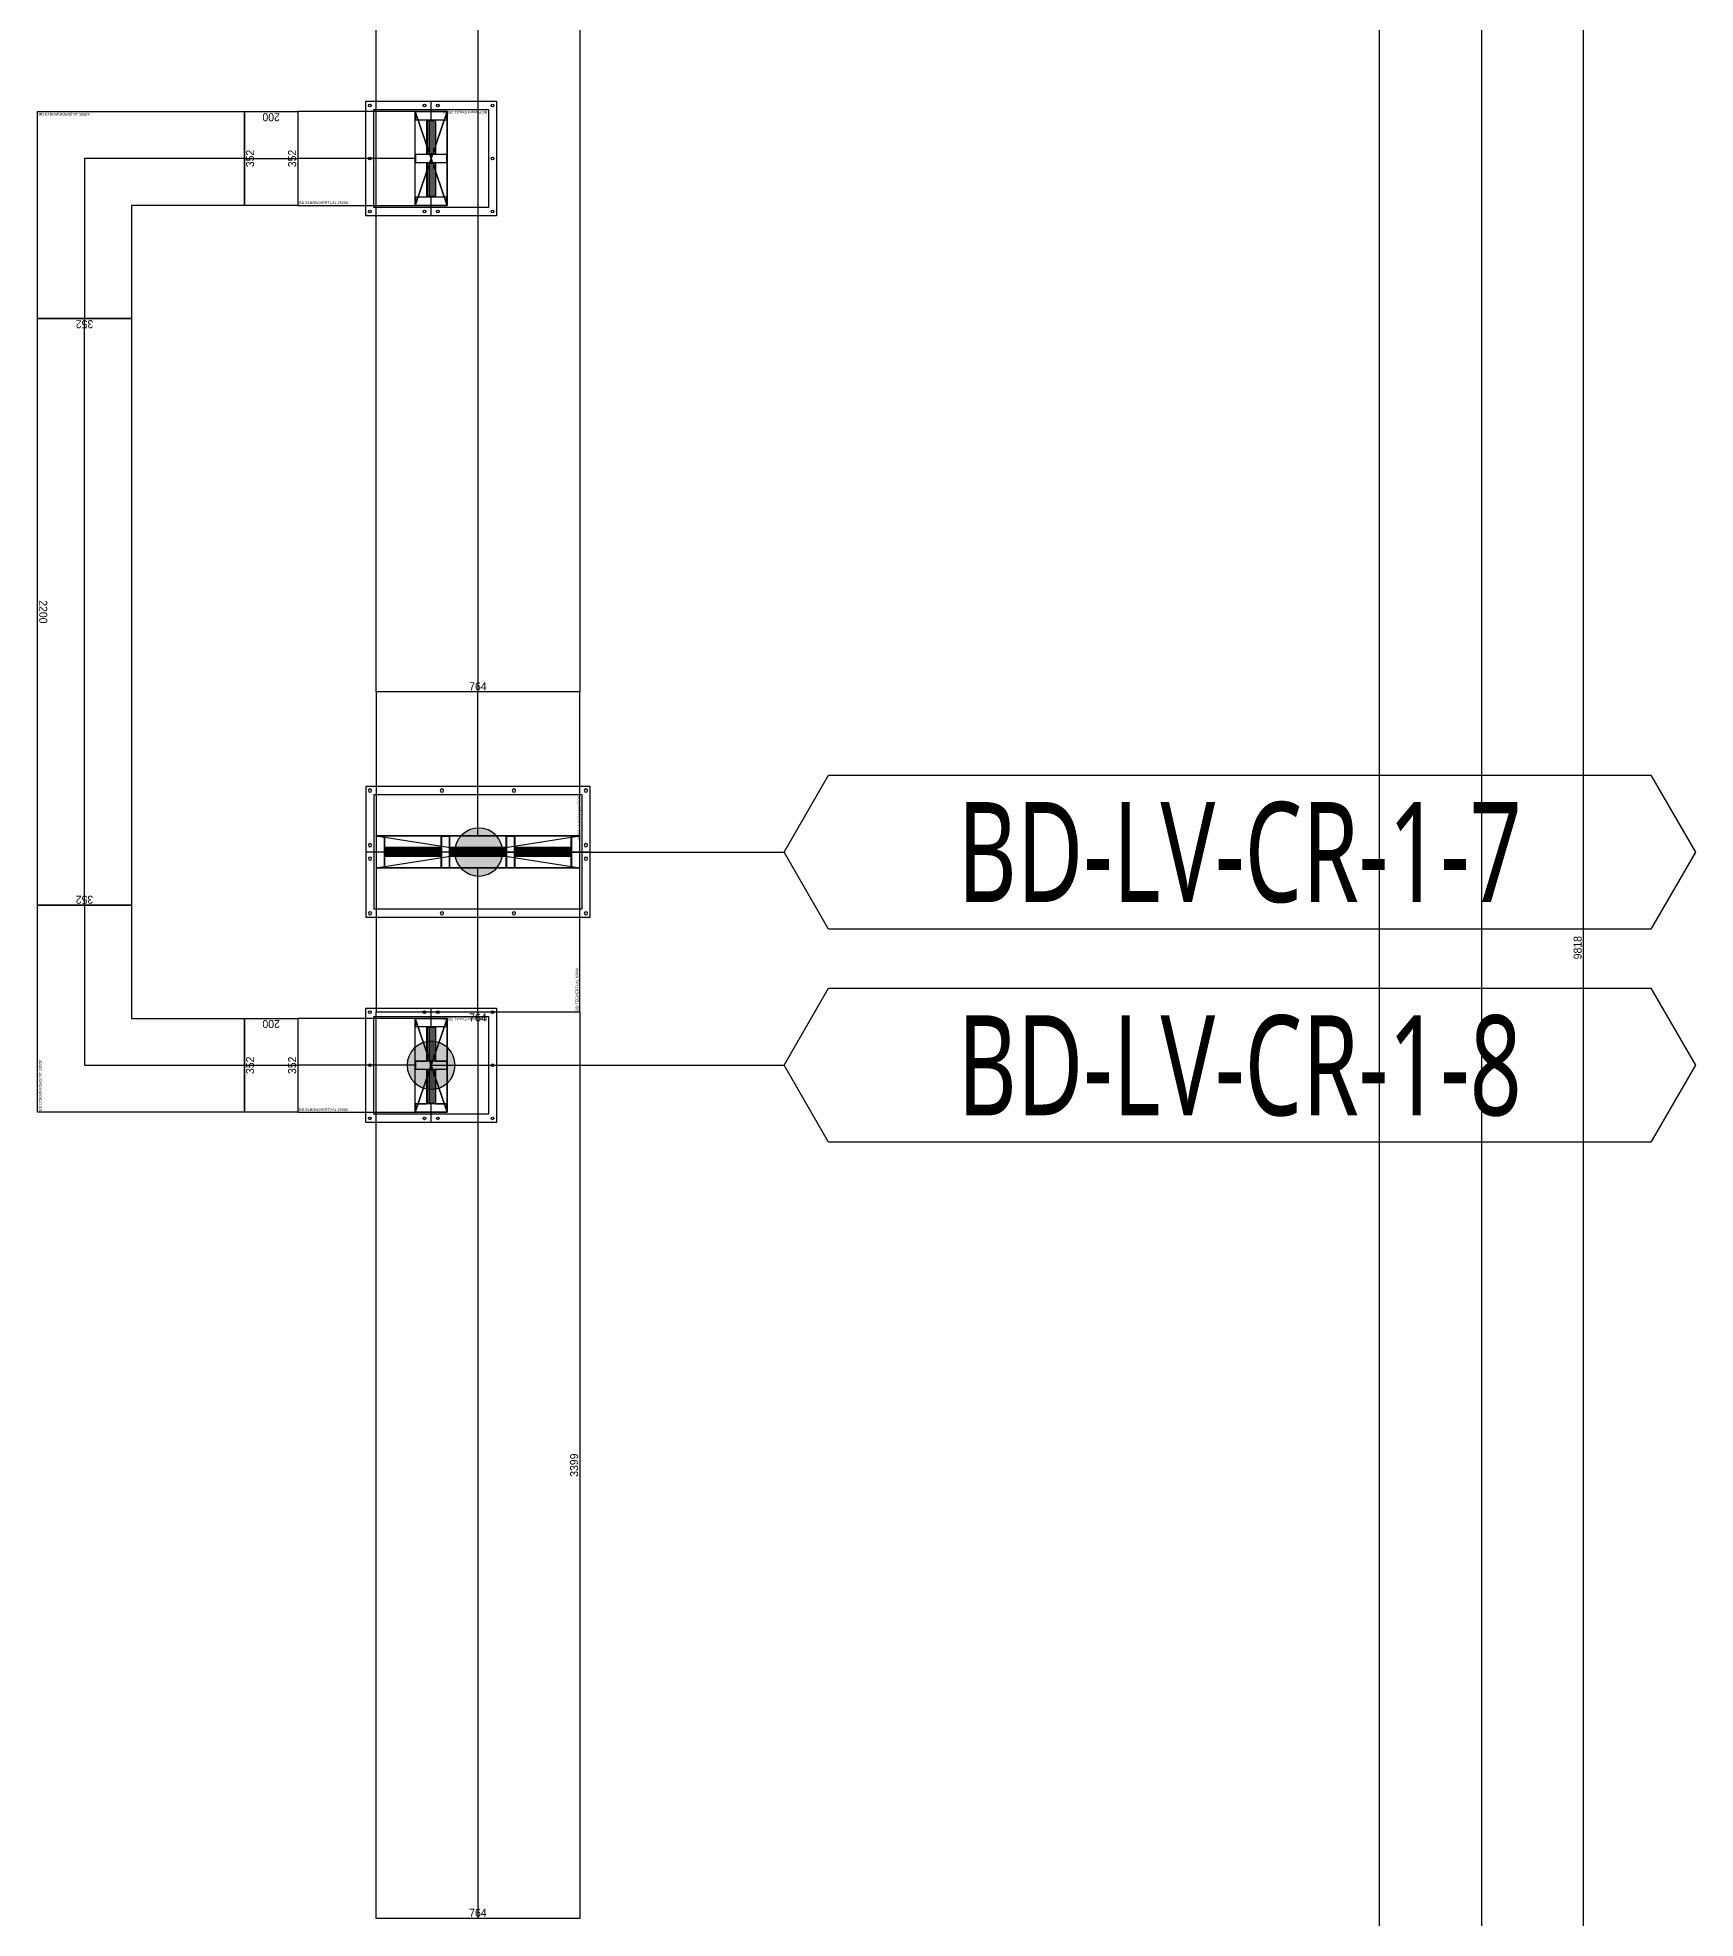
# Model space of a CAD drawing. Header units: millimetres. Extents: x 84228 to 374549, y -351975 to 847575.
# Drawn here: x 104623 to 110841, y -229444 to -222392 of the extents above; entities that cross this region are included whole.
import ezdxf
from ezdxf.enums import TextEntityAlignment as Align

# ---------------------------------------------------------------- set-up
doc = ezdxf.new("R2010")
doc.units = ezdxf.units.MM
doc.header["$LTSCALE"] = 150
doc.layers.get('Defpoints').update_dxf_attribs({"color": 150})
for name, color, linetype in [('-----27 Bus Duct_LV_380-220V', 200, 'Continuous'), ('-----27 Bus Duct_LV_380-220V_LOAD BANK', 7, 'Continuous'), ('-----27 Bus Duct_LV_380-220V_UT', 41, 'Continuous'), ('-----99 Cable Schedule', 2, 'Continuous')]:
    doc.layers.add(name, color=color, linetype=linetype)
doc.styles.add('DH', font='malgun.ttf')
doc.styles.add('ELEC', font='Dotum.ttf')
doc.styles.get("Standard").update_dxf_attribs({"font": 'Dotum.ttf'})
doc.dimstyles.new('전기통신참고용-치수', dxfattribs={"dimscale": 15, "dimtxt": 2, "dimasz": 0, "dimexe": 0, "dimexo": 0, "dimgap": 0.4, "dimtad": 4, "dimdec": 0, "dimzin": 0, "dimdsep": 46, "dimtxsty": 'Standard', "dimblk": 'NONE', "dimcen": 0, "dimse1": 1, "dimse2": 1, "dimsd1": 1, "dimsd2": 1, "dimclrd": 8, "dimclre": 8, "dimclrt": 8, "dimadec": 0, "dimazin": 0, "dimtfac": 1, "dimtdec": 0, "dimtix": 1, "dimtmove": 2, "dimatfit": 0, "dimldrblk": 'NONE', "dimfxl": 2, "dimtolj": 1, "dimtzin": 0, "dimarcsym": 0})

# ---------------------------------------------------------------- blocks, each defined once
blk = doc.blocks.new('*U114')
at = {"color": 1}
for p, q in [((390, 382), (270, -382)), ((270, 382), (390, -382)), ((-270, 0), (270, 0)), ((390, 0), (930, 0))]:
    blk.add_line(p, q, dxfattribs=at)
at = {"color": 0}
for points in [[(-270, -382), (270, -382), (270, 382), (-270, 382)], [(390, -382), (930, -382), (930, 382), (390, 382)]]:
    blk.add_lwpolyline(points, close=True, dxfattribs=at)
for points in [[(390, 382), (270, 382)], [(270, -382), (390, -382)]]:
    blk.add_lwpolyline(points, dxfattribs=at)
at = {"color": 1}
for points in [[(270, 136, -0.4142136), (272, 138), (312.8, 138, 0.4142136), (313.8, 139), (313.8, 349, 0.4142136), (312.8, 350), (272, 350, -0.4142136), (270, 352), (270, 382, -0.4142136), (271, 381), (271, 352, 0.4142136), (272, 351), (388, 351, 0.4142136), (389, 352), (389, 381, -0.4142136), (390, 382), (390, 352, -0.4142136), (388, 350), (347.2, 350, 0.4142136), (346.2, 349), (346.2, 139, 0.4142136), (347.2, 138), (388, 138, -0.4142136), (390, 136), (390, 124, -0.4142136), (389, 125), (389, 136, 0.4142136), (388, 137), (272, 137, 0.4142136), (271, 136), (271, 125, -0.4142136), (270, 124), (270, 124), (270, 124), (270, 124)], [(314.8, 139), (314.8, 349, -0.4142136), (315.8, 350), (344.2, 350, -0.4142136), (345.2, 349), (345.2, 139, -0.4142136), (344.2, 138), (315.8, 138, -0.4142136)], [(315.8, 140), (315.8, 348, -0.4142136), (316.8, 349), (321.15, 349, -0.4142136), (322.15, 348), (322.15, 140, -0.4142136), (321.15, 139), (316.8, 139, -0.4142136)], [(323.15, 140), (323.15, 348, -0.4142136), (324.15, 349), (328.5, 349, -0.4142136), (329.5, 348), (329.5, 140, -0.4142136), (328.5, 139), (324.15, 139, -0.4142136)], [(330.5, 140), (330.5, 348, -0.4142136), (331.5, 349), (335.85, 349, -0.4142136), (336.85, 348), (336.85, 140, -0.4142136), (335.85, 139), (331.5, 139, -0.4142136)], [(337.85, 140), (337.85, 348, -0.4142136), (338.85, 349), (343.2, 349, -0.4142136), (344.2, 348), (344.2, 140, -0.4142136), (343.2, 139), (338.85, 139, -0.4142136)], [(270, -108, -0.4142136), (272, -106), (312.8, -106, 0.4142136), (313.8, -105), (313.8, 105, 0.4142136), (312.8, 106), (272, 106, -0.4142136), (270, 108), (270, 122, -0.4142136), (271, 121), (271, 108, 0.4142136), (272, 107), (388, 107, 0.4142136), (389, 108), (389, 121, -0.4142136), (390, 122), (390, 108, -0.4142136), (388, 106), (347.2, 106, 0.4142136), (346.2, 105), (346.2, -105, 0.4142136), (347.2, -106), (388, -106, -0.4142136), (390, -108), (390, -121, -0.4142136), (389, -120), (389, -108, 0.4142136), (388, -107), (272, -107, 0.4142136), (271, -108), (271, -120, -0.4142136), (270, -121), (270, -121), (270, -121), (270, -121)], [(314.8, -105), (314.8, 105, -0.4142136), (315.8, 106), (344.2, 106, -0.4142136), (345.2, 105), (345.2, -105, -0.4142136), (344.2, -106), (315.8, -106, -0.4142136)], [(315.8, -104), (315.8, 104, -0.4142136), (316.8, 105), (321.15, 105, -0.4142136), (322.15, 104), (322.15, -104, -0.4142136), (321.15, -105), (316.8, -105, -0.4142136)], [(323.15, -104), (323.15, 104, -0.4142136), (324.15, 105), (328.5, 105, -0.4142136), (329.5, 104), (329.5, -104, -0.4142136), (328.5, -105), (324.15, -105, -0.4142136)], [(330.5, -104), (330.5, 104, -0.4142136), (331.5, 105), (335.85, 105, -0.4142136), (336.85, 104), (336.85, -104, -0.4142136), (335.85, -105), (331.5, -105, -0.4142136)], [(337.85, -104), (337.85, 104, -0.4142136), (338.85, 105), (343.2, 105, -0.4142136), (344.2, 104), (344.2, -104, -0.4142136), (343.2, -105), (338.85, -105, -0.4142136)], [(270, -352, -0.4142136), (272, -350), (312.8, -350, 0.4142136), (313.8, -349), (313.8, -139, 0.4142136), (312.8, -138), (272, -138, -0.4142136), (270, -136), (270, -123, -0.4142136), (271, -124), (271, -136, 0.4142136), (272, -137), (388, -137, 0.4142136), (389, -136), (389, -124, -0.4142136), (390, -123), (390, -136, -0.4142136), (388, -138), (347.2, -138, 0.4142136), (346.2, -139), (346.2, -349, 0.4142136), (347.2, -350), (388, -350, -0.4142136), (390, -352), (390, -382, -0.4142136), (389, -381), (389, -352, 0.4142136), (388, -351), (272, -351, 0.4142136), (271, -352), (271, -381, -0.4142136), (270, -382), (270, -382), (270, -382), (270, -382)], [(314.8, -349), (314.8, -139, -0.4142136), (315.8, -138), (344.2, -138, -0.4142136), (345.2, -139), (345.2, -349, -0.4142136), (344.2, -350), (315.8, -350, -0.4142136)], [(315.8, -348), (315.8, -140, -0.4142136), (316.8, -139), (321.15, -139, -0.4142136), (322.15, -140), (322.15, -348, -0.4142136), (321.15, -349), (316.8, -349, -0.4142136)], [(323.15, -348), (323.15, -140, -0.4142136), (324.15, -139), (328.5, -139, -0.4142136), (329.5, -140), (329.5, -348, -0.4142136), (328.5, -349), (324.15, -349, -0.4142136)], [(330.5, -348), (330.5, -140, -0.4142136), (331.5, -139), (335.85, -139, -0.4142136), (336.85, -140), (336.85, -348, -0.4142136), (335.85, -349), (331.5, -349, -0.4142136)], [(337.85, -348), (337.85, -140, -0.4142136), (338.85, -139), (343.2, -139, -0.4142136), (344.2, -140), (344.2, -348, -0.4142136), (343.2, -349), (338.85, -349, -0.4142136)]]:
    blk.add_lwpolyline(points, format="xyb", close=True, dxfattribs=at)
at = {"color": 0, "style": 'ELEC'}
blk.add_text('BD TEE(VERT)-AL 6300A', height=10, dxfattribs=at).set_placement((-265, -372), align=Align.MIDDLE_LEFT)
blk = doc.blocks.new('*D602')
at = {"layer": 'Defpoints', "color": 0, "transparency": 16777216}
for p in [(0, 3396), (764, 3396), (764, 3396)]:
    blk.add_point(p, dxfattribs=at)
at = {"color": 0, "transparency": 16777216, "insert": (382, 3375), "char_height": 30, "attachment_point": 5}
blk.add_mtext('\\A1;{\\C0;764}', dxfattribs=at)
blk = doc.blocks.new('_None')
blk = doc.blocks.new('*D603')
at = {"layer": 'Defpoints', "color": 0, "transparency": 16777216}
for p in [(764, 3396), (764, 3396), (764, -6422)]:
    blk.add_point(p, dxfattribs=at)
at = {"color": 0, "transparency": 16777216, "insert": (743, -1513), "char_height": 30, "attachment_point": 5, "rotation": 90}
blk.add_mtext('\\A1;{\\C0;9818}', dxfattribs=at)
blk = doc.blocks.new('*D604')
at = {"layer": 'Defpoints', "color": 0, "transparency": 16777216}
for p in [(0, -6422), (764, -6422), (764, -6422)]:
    blk.add_point(p, dxfattribs=at)
at = {"color": 0, "transparency": 16777216, "insert": (382, -6401), "char_height": 30, "attachment_point": 5}
blk.add_mtext('\\A1;{\\C0;764}', dxfattribs=at)
blk = doc.blocks.new('*U5')
at = {"color": 1}
for p, q in [((60, 382), (-60, -382)), ((-60, 382), (60, -382))]:
    blk.add_line(p, q, dxfattribs=at)
at = {"color": 0}
blk.add_line((0, 420.5), (0, -420.5), dxfattribs=at)
for points in [[(245, -420.5), (-245, -420.5), (-245, 420.5), (245, 420.5)], [(-215, -389.5), (215, -389.5), (215, 389.5), (-215, 389.5)]]:
    blk.add_lwpolyline(points, close=True, dxfattribs=at)
at = {"color": 1}
blk.add_lwpolyline([(60, -382), (-60, -382), (-60, 382), (60, 382)], close=True, dxfattribs=at)
for points in [[(-60, 136, -0.4142136), (-58, 138), (-17.2, 138, 0.4142136), (-16.2, 139), (-16.2, 349, 0.4142136), (-17.2, 350), (-58, 350, -0.4142136), (-60, 352), (-60, 382, -0.4142136), (-59, 381), (-59, 352, 0.4142136), (-58, 351), (58, 351, 0.4142136), (59, 352), (59, 381, -0.4142136), (60, 382), (60, 352, -0.4142136), (58, 350), (17.2, 350, 0.4142136), (16.2, 349), (16.2, 139, 0.4142136), (17.2, 138), (58, 138, -0.4142136), (60, 136), (60, 124, -0.4142136), (59, 125), (59, 136, 0.4142136), (58, 137), (-58, 137, 0.4142136), (-59, 136), (-59, 125, -0.4142136), (-60, 124), (-60, 124), (-60, 124), (-60, 124)], [(-15.2, 139), (-15.2, 349, -0.4142136), (-14.2, 350), (14.2, 350, -0.4142136), (15.2, 349), (15.2, 139, -0.4142136), (14.2, 138), (-14.2, 138, -0.4142136)], [(-14.2, 140), (-14.2, 348, -0.4142136), (-13.2, 349), (-8.85, 349, -0.4142136), (-7.85, 348), (-7.85, 140, -0.4142136), (-8.85, 139), (-13.2, 139, -0.4142136)], [(-6.85, 140), (-6.85, 348, -0.4142136), (-5.85, 349), (-1.5, 349, -0.4142136), (-0.5, 348), (-0.5, 140, -0.4142136), (-1.5, 139), (-5.85, 139, -0.4142136)], [(0.5, 140), (0.5, 348, -0.4142136), (1.5, 349), (5.85, 349, -0.4142136), (6.85, 348), (6.85, 140, -0.4142136), (5.85, 139), (1.5, 139, -0.4142136)], [(7.85, 140), (7.85, 348, -0.4142136), (8.85, 349), (13.2, 349, -0.4142136), (14.2, 348), (14.2, 140, -0.4142136), (13.2, 139), (8.85, 139, -0.4142136)], [(-60, -108, -0.4142136), (-58, -106), (-17.2, -106, 0.4142136), (-16.2, -105), (-16.2, 105, 0.4142136), (-17.2, 106), (-58, 106, -0.4142136), (-60, 108), (-60, 122, -0.4142136), (-59, 121), (-59, 108, 0.4142136), (-58, 107), (58, 107, 0.4142136), (59, 108), (59, 121, -0.4142136), (60, 122), (60, 108, -0.4142136), (58, 106), (17.2, 106, 0.4142136), (16.2, 105), (16.2, -105, 0.4142136), (17.2, -106), (58, -106, -0.4142136), (60, -108), (60, -121, -0.4142136), (59, -120), (59, -108, 0.4142136), (58, -107), (-58, -107, 0.4142136), (-59, -108), (-59, -120, -0.4142136), (-60, -121), (-60, -121), (-60, -121), (-60, -121)], [(-15.2, -105), (-15.2, 105, -0.4142136), (-14.2, 106), (14.2, 106, -0.4142136), (15.2, 105), (15.2, -105, -0.4142136), (14.2, -106), (-14.2, -106, -0.4142136)], [(-14.2, -104), (-14.2, 104, -0.4142136), (-13.2, 105), (-8.85, 105, -0.4142136), (-7.85, 104), (-7.85, -104, -0.4142136), (-8.85, -105), (-13.2, -105, -0.4142136)], [(-6.85, -104), (-6.85, 104, -0.4142136), (-5.85, 105), (-1.5, 105, -0.4142136), (-0.5, 104), (-0.5, -104, -0.4142136), (-1.5, -105), (-5.85, -105, -0.4142136)], [(0.5, -104), (0.5, 104, -0.4142136), (1.5, 105), (5.85, 105, -0.4142136), (6.85, 104), (6.85, -104, -0.4142136), (5.85, -105), (1.5, -105, -0.4142136)], [(7.85, -104), (7.85, 104, -0.4142136), (8.85, 105), (13.2, 105, -0.4142136), (14.2, 104), (14.2, -104, -0.4142136), (13.2, -105), (8.85, -105, -0.4142136)], [(-60, -352, -0.4142136), (-58, -350), (-17.2, -350, 0.4142136), (-16.2, -349), (-16.2, -139, 0.4142136), (-17.2, -138), (-58, -138, -0.4142136), (-60, -136), (-60, -123, -0.4142136), (-59, -124), (-59, -136, 0.4142136), (-58, -137), (58, -137, 0.4142136), (59, -136), (59, -124, -0.4142136), (60, -123), (60, -136, -0.4142136), (58, -138), (17.2, -138, 0.4142136), (16.2, -139), (16.2, -349, 0.4142136), (17.2, -350), (58, -350, -0.4142136), (60, -352), (60, -382, -0.4142136), (59, -381), (59, -352, 0.4142136), (58, -351), (-58, -351, 0.4142136), (-59, -352), (-59, -381, -0.4142136), (-60, -382), (-60, -382), (-60, -382), (-60, -382)], [(-15.2, -349), (-15.2, -139, -0.4142136), (-14.2, -138), (14.2, -138, -0.4142136), (15.2, -139), (15.2, -349, -0.4142136), (14.2, -350), (-14.2, -350, -0.4142136)], [(-14.2, -348), (-14.2, -140, -0.4142136), (-13.2, -139), (-8.85, -139, -0.4142136), (-7.85, -140), (-7.85, -348, -0.4142136), (-8.85, -349), (-13.2, -349, -0.4142136)], [(-6.85, -348), (-6.85, -140, -0.4142136), (-5.85, -139), (-1.5, -139, -0.4142136), (-0.5, -140), (-0.5, -348, -0.4142136), (-1.5, -349), (-5.85, -349, -0.4142136)], [(0.5, -348), (0.5, -140, -0.4142136), (1.5, -139), (5.85, -139, -0.4142136), (6.85, -140), (6.85, -348, -0.4142136), (5.85, -349), (1.5, -349, -0.4142136)], [(7.85, -348), (7.85, -140, -0.4142136), (8.85, -139), (13.2, -139, -0.4142136), (14.2, -140), (14.2, -348, -0.4142136), (13.2, -349), (8.85, -349, -0.4142136)]]:
    blk.add_lwpolyline(points, format="xyb", close=True, dxfattribs=at)
at = {"color": 0}
for centre in [(-230, 405), (-25, 405), (25, 405), (230, 405), (-230, 135), (230, 135), (-230, -135), (230, -135), (-230, -405), (-25, -405), (25, -405), (230, -405)]:
    blk.add_circle(centre, 6, dxfattribs=at)
at = {"color": 0, "style": 'ELEC'}
blk.add_text('BD Flanged End-AL 6300A', height=10, dxfattribs=at).set_placement((-210, -379.5), align=Align.MIDDLE_LEFT)
blk = doc.blocks.new('*D446')
at = {"layer": 'Defpoints', "color": 0, "transparency": 16777216}
for p in [(0, 12839.7), (764, 12839.7), (764, 12839.7)]:
    blk.add_point(p, dxfattribs=at)
at = {"color": 0, "transparency": 16777216, "insert": (382, 12818.7), "char_height": 30, "attachment_point": 5}
blk.add_mtext('\\A1;{\\C0;764}', dxfattribs=at)
blk = doc.blocks.new('*D447')
at = {"layer": 'Defpoints', "color": 0, "transparency": 16777216}
for p in [(764, 12839.7), (764, 12839.7), (764, 9441.1)]:
    blk.add_point(p, dxfattribs=at)
at = {"color": 0, "transparency": 16777216, "insert": (743, 11140.4), "char_height": 30, "attachment_point": 5, "rotation": 90}
blk.add_mtext('\\A1;{\\C0;3399}', dxfattribs=at)
blk = doc.blocks.new('*D448')
at = {"layer": 'Defpoints', "color": 0, "transparency": 16777216}
for p in [(0, 9441.1), (764, 9441.1), (764, 9441.1)]:
    blk.add_point(p, dxfattribs=at)
at = {"color": 0, "transparency": 16777216, "insert": (382, 9462.1), "char_height": 30, "attachment_point": 5}
blk.add_mtext('\\A1;{\\C0;764}', dxfattribs=at)
blk = doc.blocks.new('*D450')
at = {"layer": 'Defpoints', "color": 0, "transparency": 16777216}
for p in [(0, 17644.8), (764, 17644.8), (764, 17644.8)]:
    blk.add_point(p, dxfattribs=at)
at = {"color": 0, "transparency": 16777216, "insert": (382, 17623.8), "char_height": 30, "attachment_point": 5}
blk.add_mtext('\\A1;{\\C0;764}', dxfattribs=at)
blk = doc.blocks.new('*D451')
at = {"layer": 'Defpoints', "color": 0, "transparency": 16777216}
for p in [(764, 17644.8), (764, 17644.8), (764, 8939.3)]:
    blk.add_point(p, dxfattribs=at)
at = {"color": 0, "transparency": 16777216, "insert": (743, 13292.1), "char_height": 30, "attachment_point": 5, "rotation": 90}
blk.add_mtext('\\A1;{\\C0;8705}', dxfattribs=at)
blk = doc.blocks.new('*D452')
at = {"layer": 'Defpoints', "color": 0, "transparency": 16777216}
for p in [(0, 8939.3), (764, 8939.3), (764, 8939.3)]:
    blk.add_point(p, dxfattribs=at)
at = {"color": 0, "transparency": 16777216, "insert": (382, 8960.4), "char_height": 30, "attachment_point": 5}
blk.add_mtext('\\A1;{\\C0;764}', dxfattribs=at)
blk = doc.blocks.new('A$C9a0ab699')
h = blk.add_hatch(color=0)
edge = h.paths.add_edge_path()
edge.add_arc((0, 0), 64, 720, 1080, ccw=False)
at = {"color": 0}
blk.add_circle((0, 0), 64, dxfattribs=at)
blk = doc.blocks.new('*U63')
at = {"color": 0}
blk.add_line((0, 214.5), (0, -214.5), dxfattribs=at)
at = {"color": 1}
for p, q in [((60, 176), (-60, -176)), ((-60, 176), (60, -176))]:
    blk.add_line(p, q, dxfattribs=at)
at = {"color": 0}
for points in [[(245, -214.5), (-245, -214.5), (-245, 214.5), (245, 214.5)], [(215, -183.5), (-215, -183.5), (-215, 183.5), (215, 183.5)]]:
    blk.add_lwpolyline(points, close=True, dxfattribs=at)
at = {"color": 1}
blk.add_lwpolyline([(60, -176), (-60, -176), (-60, 176), (60, 176)], close=True, dxfattribs=at)
for points in [[(-60, 14, -0.4142136), (-58, 16), (-17.2, 16, 0.4142136), (-16.2, 17), (-16.2, 143, 0.4142136), (-17.2, 144), (-58, 144, -0.4142136), (-60, 146), (-60, 176, -0.4142136), (-59, 175), (-59, 146, 0.4142136), (-58, 145), (58, 145, 0.4142136), (59, 146), (59, 175, -0.4142136), (60, 176), (60, 146, -0.4142136), (58, 144), (17.2, 144, 0.4142136), (16.2, 143), (16.2, 17, 0.4142136), (17.2, 16), (58, 16, -0.4142136), (60, 14), (60, 2, -0.4142136), (59, 3), (59, 14, 0.4142136), (58, 15), (-58, 15, 0.4142136), (-59, 14), (-59, 3, -0.4142136), (-60, 2), (-60, 2), (-60, 2), (-60, 2)], [(-15.2, 17), (-15.2, 143, -0.4142136), (-14.2, 144), (14.2, 144, -0.4142136), (15.2, 143), (15.2, 17, -0.4142136), (14.2, 16), (-14.2, 16, -0.4142136)], [(-14.2, 18), (-14.2, 142, -0.4142136), (-13.2, 143), (-8.85, 143, -0.4142136), (-7.85, 142), (-7.85, 18, -0.4142136), (-8.85, 17), (-13.2, 17, -0.4142136)], [(-6.85, 18), (-6.85, 142, -0.4142136), (-5.85, 143), (-1.5, 143, -0.4142136), (-0.5, 142), (-0.5, 18, -0.4142136), (-1.5, 17), (-5.85, 17, -0.4142136)], [(0.5, 18), (0.5, 142, -0.4142136), (1.5, 143), (5.85, 143, -0.4142136), (6.85, 142), (6.85, 18, -0.4142136), (5.85, 17), (1.5, 17, -0.4142136)], [(7.85, 18), (7.85, 142, -0.4142136), (8.85, 143), (13.2, 143, -0.4142136), (14.2, 142), (14.2, 18, -0.4142136), (13.2, 17), (8.85, 17, -0.4142136)], [(-60, -146, -0.4142136), (-58, -144), (-17.2, -144, 0.4142136), (-16.2, -143), (-16.2, -17, 0.4142136), (-17.2, -16), (-58, -16, -0.4142136), (-60, -14), (-60, 0, -0.4142136), (-59, -1), (-59, -14, 0.4142136), (-58, -15), (58, -15, 0.4142136), (59, -14), (59, -1, -0.4142136), (60, 0), (60, -14, -0.4142136), (58, -16), (17.2, -16, 0.4142136), (16.2, -17), (16.2, -143, 0.4142136), (17.2, -144), (58, -144, -0.4142136), (60, -146), (60, -176, -0.4142136), (59, -175), (59, -146, 0.4142136), (58, -145), (-58, -145, 0.4142136), (-59, -146), (-59, -175, -0.4142136), (-60, -176), (-60, -176), (-60, -176), (-60, -176)], [(-15.2, -143), (-15.2, -17, -0.4142136), (-14.2, -16), (14.2, -16, -0.4142136), (15.2, -17), (15.2, -143, -0.4142136), (14.2, -144), (-14.2, -144, -0.4142136)], [(-14.2, -142), (-14.2, -18, -0.4142136), (-13.2, -17), (-8.85, -17, -0.4142136), (-7.85, -18), (-7.85, -142, -0.4142136), (-8.85, -143), (-13.2, -143, -0.4142136)], [(-6.85, -142), (-6.85, -18, -0.4142136), (-5.85, -17), (-1.5, -17, -0.4142136), (-0.5, -18), (-0.5, -142, -0.4142136), (-1.5, -143), (-5.85, -143, -0.4142136)], [(0.5, -142), (0.5, -18, -0.4142136), (1.5, -17), (5.85, -17, -0.4142136), (6.85, -18), (6.85, -142, -0.4142136), (5.85, -143), (1.5, -143, -0.4142136)], [(7.85, -142), (7.85, -18, -0.4142136), (8.85, -17), (13.2, -17, -0.4142136), (14.2, -18), (14.2, -142, -0.4142136), (13.2, -143), (8.85, -143, -0.4142136)]]:
    blk.add_lwpolyline(points, format="xyb", close=True, dxfattribs=at)
at = {"color": 0}
for centre in [(-230, 199), (-25, 199), (25, 199), (230, 199), (-230, 0), (230, 0), (-230, -199), (-25, -199), (25, -199), (230, -199)]:
    blk.add_circle(centre, 5, dxfattribs=at)
at = {"color": 0, "style": 'ELEC'}
blk.add_text('BD Flanged End-AL 2500A', height=10, dxfattribs=at).set_placement((-210, -173.5), align=Align.MIDDLE_LEFT)
blk = doc.blocks.new('*U64')
at = {"color": 1}
for p, q in [((340, 176), (220, -176)), ((220, 176), (340, -176))]:
    blk.add_line(p, q, dxfattribs=at)
at = {"color": 0}
blk.add_lwpolyline([(-220, -176), (220, -176), (220, 176), (-220, 176)], close=True, dxfattribs=at)
blk.add_lwpolyline([(220, -176), (340, -176), (340, 176), (220, 176)], dxfattribs=at)
at = {"color": 1}
for points in [[(220, 14, -0.4142136), (222, 16), (262.8, 16, 0.4142136), (263.8, 17), (263.8, 143, 0.4142136), (262.8, 144), (222, 144, -0.4142136), (220, 146), (220, 176, -0.4142136), (221, 175), (221, 146, 0.4142136), (222, 145), (338, 145, 0.4142136), (339, 146), (339, 175, -0.4142136), (340, 176), (340, 146, -0.4142136), (338, 144), (297.2, 144, 0.4142136), (296.2, 143), (296.2, 17, 0.4142136), (297.2, 16), (338, 16, -0.4142136), (340, 14), (340, 2, -0.4142136), (339, 3), (339, 14, 0.4142136), (338, 15), (222, 15, 0.4142136), (221, 14), (221, 3, -0.4142136), (220, 2), (220, 2), (220, 2), (220, 2)], [(264.8, 17), (264.8, 143, -0.4142136), (265.8, 144), (294.2, 144, -0.4142136), (295.2, 143), (295.2, 17, -0.4142136), (294.2, 16), (265.8, 16, -0.4142136)], [(265.8, 18), (265.8, 142, -0.4142136), (266.8, 143), (271.15, 143, -0.4142136), (272.15, 142), (272.15, 18, -0.4142136), (271.15, 17), (266.8, 17, -0.4142136)], [(273.15, 18), (273.15, 142, -0.4142136), (274.15, 143), (278.5, 143, -0.4142136), (279.5, 142), (279.5, 18, -0.4142136), (278.5, 17), (274.15, 17, -0.4142136)], [(280.5, 18), (280.5, 142, -0.4142136), (281.5, 143), (285.85, 143, -0.4142136), (286.85, 142), (286.85, 18, -0.4142136), (285.85, 17), (281.5, 17, -0.4142136)], [(287.85, 18), (287.85, 142, -0.4142136), (288.85, 143), (293.2, 143, -0.4142136), (294.2, 142), (294.2, 18, -0.4142136), (293.2, 17), (288.85, 17, -0.4142136)], [(220, -146, -0.4142136), (222, -144), (262.8, -144, 0.4142136), (263.8, -143), (263.8, -17, 0.4142136), (262.8, -16), (222, -16, -0.4142136), (220, -14), (220, 0, -0.4142136), (221, -1), (221, -14, 0.4142136), (222, -15), (338, -15, 0.4142136), (339, -14), (339, -1, -0.4142136), (340, 0), (340, -14, -0.4142136), (338, -16), (297.2, -16, 0.4142136), (296.2, -17), (296.2, -143, 0.4142136), (297.2, -144), (338, -144, -0.4142136), (340, -146), (340, -176, -0.4142136), (339, -175), (339, -146, 0.4142136), (338, -145), (222, -145, 0.4142136), (221, -146), (221, -175, -0.4142136), (220, -176), (220, -176), (220, -176), (220, -176)], [(264.8, -143), (264.8, -17, -0.4142136), (265.8, -16), (294.2, -16, -0.4142136), (295.2, -17), (295.2, -143, -0.4142136), (294.2, -144), (265.8, -144, -0.4142136)], [(265.8, -142), (265.8, -18, -0.4142136), (266.8, -17), (271.15, -17, -0.4142136), (272.15, -18), (272.15, -142, -0.4142136), (271.15, -143), (266.8, -143, -0.4142136)], [(273.15, -142), (273.15, -18, -0.4142136), (274.15, -17), (278.5, -17, -0.4142136), (279.5, -18), (279.5, -142, -0.4142136), (278.5, -143), (274.15, -143, -0.4142136)], [(280.5, -142), (280.5, -18, -0.4142136), (281.5, -17), (285.85, -17, -0.4142136), (286.85, -18), (286.85, -142, -0.4142136), (285.85, -143), (281.5, -143, -0.4142136)], [(287.85, -142), (287.85, -18, -0.4142136), (288.85, -17), (293.2, -17, -0.4142136), (294.2, -18), (294.2, -142, -0.4142136), (293.2, -143), (288.85, -143, -0.4142136)]]:
    blk.add_lwpolyline(points, format="xyb", close=True, dxfattribs=at)
blk.add_lwpolyline([(220, 0), (-220, 0)], dxfattribs=at)
at = {"color": 0, "style": 'ELEC'}
blk.add_text('BD ELBOW(VERT)-AL 2500A', height=10, dxfattribs=at).set_placement((-215, -166), align=Align.MIDDLE_LEFT)
blk = doc.blocks.new('*U65')
at = {"color": 0}
blk.add_lwpolyline([(-176, -176), (600, -176), (600, 176), (176, 176), (176, 600), (-176, 600)], close=True, dxfattribs=at)
at = {"color": 1}
blk.add_lwpolyline([(600, 0), (0, 0), (0, 600)], dxfattribs=at)
at = {"color": 0, "style": 'ELEC'}
blk.add_text('BD ELBOW(HORIZ)-AL 2500A', height=10, dxfattribs=at).set_placement((-171, -166), align=Align.MIDDLE_LEFT)
blk = doc.blocks.new('*D502')
at = {"layer": 'Defpoints', "color": 0, "transparency": 16777216}
for p in [(0, 12941.2), (352, 12941.2), (352, 12941.2)]:
    blk.add_point(p, dxfattribs=at)
at = {"color": 0, "transparency": 16777216, "insert": (176, 12920.2), "char_height": 30, "attachment_point": 5}
blk.add_mtext('\\A1;{\\C0;352}', dxfattribs=at)
blk = doc.blocks.new('*D503')
at = {"layer": 'Defpoints', "color": 0, "transparency": 16777216}
for p in [(352, 12941.2), (352, 12941.2), (352, 10741.2)]:
    blk.add_point(p, dxfattribs=at)
at = {"color": 0, "transparency": 16777216, "insert": (331, 11841.2), "char_height": 30, "attachment_point": 5, "rotation": 90}
blk.add_mtext('\\A1;{\\C0;2200}', dxfattribs=at)
blk = doc.blocks.new('*D504')
at = {"layer": 'Defpoints', "color": 0, "transparency": 16777216}
for p in [(0, 10741.2), (352, 10741.2), (352, 10741.2)]:
    blk.add_point(p, dxfattribs=at)
at = {"color": 0, "transparency": 16777216, "insert": (176, 10762.3), "char_height": 30, "attachment_point": 5}
blk.add_mtext('\\A1;{\\C0;352}', dxfattribs=at)
blk = doc.blocks.new('*D506')
at = {"layer": 'Defpoints', "color": 0, "transparency": 16777216}
for p in [(0, 12641.2), (352, 12641.2), (352, 12641.2)]:
    blk.add_point(p, dxfattribs=at)
at = {"color": 0, "transparency": 16777216, "insert": (176, 12620.2), "char_height": 30, "attachment_point": 5}
blk.add_mtext('\\A1;{\\C0;352}', dxfattribs=at)
blk = doc.blocks.new('*D507')
at = {"layer": 'Defpoints', "color": 0, "transparency": 16777216}
for p in [(352, 12641.2), (352, 12641.2), (352, 12441.2)]:
    blk.add_point(p, dxfattribs=at)
at = {"color": 0, "transparency": 16777216, "insert": (331, 12541.2), "char_height": 30, "attachment_point": 5, "rotation": 90}
blk.add_mtext('\\A1;{\\C0;200}', dxfattribs=at)
blk = doc.blocks.new('*D508')
at = {"layer": 'Defpoints', "color": 0, "transparency": 16777216}
for p in [(0, 12441.2), (352, 12441.2), (352, 12441.2)]:
    blk.add_point(p, dxfattribs=at)
at = {"color": 0, "transparency": 16777216, "insert": (176, 12462.3), "char_height": 30, "attachment_point": 5}
blk.add_mtext('\\A1;{\\C0;352}', dxfattribs=at)
blk = doc.blocks.new('*U601')
at = {"color": 1}
blk.add_line((382, 3396), (382, -6422), dxfattribs=at)
at = {"color": 0}
blk.add_lwpolyline([(764, -6422), (0, -6422), (0, 3396), (764, 3396)], close=True, dxfattribs=at)
for base, p1, p2, override, picture, middle in [((764, 3396), (0, 3396), (764, 3396), {"dimtxsty": 'Standard', "dimclrd": 0, "dimclre": 0, "dimclrt": 0}, '*D602', (382, 3375)), ((764, -6422), (0, -6422), (764, -6422), {"dimtad": 1, "dimtxsty": 'Standard', "dimclrd": 0, "dimclre": 0, "dimclrt": 0}, '*D604', (382, -6401))]:
    dim = blk.add_linear_dim(base=base, p1=p1, p2=p2, text='{\\C0;<>}', dimstyle='전기통신참고용-치수', override=override, dxfattribs=at)
    dim.commit()
    dim.dimension.update_dxf_attribs({"geometry": picture, "text_midpoint": middle})
dim = blk.add_linear_dim(base=(764, 3396), p1=(764, -6422), p2=(764, 3396), angle=90, text='{\\C0;<>}', dimstyle='전기통신참고용-치수', override={"dimtad": 1, "dimtxsty": 'Standard', "dimclrd": 0, "dimclre": 0, "dimclrt": 0}, dxfattribs=at)
dim.commit()
dim.dimension.update_dxf_attribs({"geometry": '*D603', "text_midpoint": (743, -1513)})
blk = doc.blocks.new('*U445')
at = {"color": 1}
blk.add_line((382, 12839.7), (382, 9441.1), dxfattribs=at)
at = {"color": 0}
blk.add_lwpolyline([(764, 9441.1), (0, 9441.1), (0, 12839.7), (764, 12839.7)], close=True, dxfattribs=at)
for base, p1, p2, override, picture, middle in [((764, 12839.7), (0, 12839.7), (764, 12839.7), {"dimtxsty": 'Standard', "dimclrd": 0, "dimclre": 0, "dimclrt": 0}, '*D446', (382, 12818.7)), ((764, 9441.1), (0, 9441.1), (764, 9441.1), {"dimtad": 1, "dimtxsty": 'Standard', "dimclrd": 0, "dimclre": 0, "dimclrt": 0}, '*D448', (382, 9462.1))]:
    dim = blk.add_linear_dim(base=base, p1=p1, p2=p2, text='{\\C0;<>}', dimstyle='전기통신참고용-치수', override=override, dxfattribs=at)
    dim.commit()
    dim.dimension.update_dxf_attribs({"geometry": picture, "text_midpoint": middle})
dim = blk.add_linear_dim(base=(764, 12839.7), p1=(764, 9441.1), p2=(764, 12839.7), angle=90, text='{\\C0;<>}', dimstyle='전기통신참고용-치수', override={"dimtad": 1, "dimtxsty": 'Standard', "dimclrd": 0, "dimclre": 0, "dimclrt": 0}, dxfattribs=at)
dim.commit()
dim.dimension.update_dxf_attribs({"geometry": '*D447', "text_midpoint": (743, 11140.4)})
blk = doc.blocks.new('*U449')
at = {"color": 1}
blk.add_line((382, 17644.8), (382, 8939.3), dxfattribs=at)
at = {"color": 0}
blk.add_lwpolyline([(764, 8939.3), (0, 8939.3), (0, 17644.8), (764, 17644.8)], close=True, dxfattribs=at)
for base, p1, p2, override, picture, middle in [((764, 17644.8), (0, 17644.8), (764, 17644.8), {"dimtxsty": 'Standard', "dimclrd": 0, "dimclre": 0, "dimclrt": 0}, '*D450', (382, 17623.8)), ((764, 8939.3), (0, 8939.3), (764, 8939.3), {"dimtad": 1, "dimtxsty": 'Standard', "dimclrd": 0, "dimclre": 0, "dimclrt": 0}, '*D452', (382, 8960.4))]:
    dim = blk.add_linear_dim(base=base, p1=p1, p2=p2, text='{\\C0;<>}', dimstyle='전기통신참고용-치수', override=override, dxfattribs=at)
    dim.commit()
    dim.dimension.update_dxf_attribs({"geometry": picture, "text_midpoint": middle})
dim = blk.add_linear_dim(base=(764, 17644.8453), p1=(764, 8939.346), p2=(764, 17644.8453), angle=90, text='{\\C0;<>}', dimstyle='전기통신참고용-치수', override={"dimtad": 1, "dimtxsty": 'Standard', "dimclrd": 0, "dimclre": 0, "dimclrt": 0}, dxfattribs=at)
dim.commit()
dim.dimension.update_dxf_attribs({"geometry": '*D451', "text_midpoint": (742.9796, 13292.0956)})
blk = doc.blocks.new('*U501')
at = {"color": 1}
blk.add_line((176, 12941.2), (176, 10741.2), dxfattribs=at)
at = {"color": 0}
blk.add_lwpolyline([(352, 10741.2), (0, 10741.2), (0, 12941.2), (352, 12941.2)], close=True, dxfattribs=at)
for base, p1, p2, override, picture, middle in [((352, 12941.2), (0, 12941.2), (352, 12941.2), {"dimtxsty": 'Standard', "dimclrd": 0, "dimclre": 0, "dimclrt": 0}, '*D502', (176, 12920.2)), ((352, 10741.2), (0, 10741.2), (352, 10741.2), {"dimtad": 1, "dimtxsty": 'Standard', "dimclrd": 0, "dimclre": 0, "dimclrt": 0}, '*D504', (176, 10762.3))]:
    dim = blk.add_linear_dim(base=base, p1=p1, p2=p2, text='{\\C0;<>}', dimstyle='전기통신참고용-치수', override=override, dxfattribs=at)
    dim.commit()
    dim.dimension.update_dxf_attribs({"geometry": picture, "text_midpoint": middle})
dim = blk.add_linear_dim(base=(352, 12941.2), p1=(352, 10741.2), p2=(352, 12941.2), angle=90, text='{\\C0;<>}', dimstyle='전기통신참고용-치수', override={"dimtad": 1, "dimtxsty": 'Standard', "dimclrd": 0, "dimclre": 0, "dimclrt": 0}, dxfattribs=at)
dim.commit()
dim.dimension.update_dxf_attribs({"geometry": '*D503', "text_midpoint": (331, 11841.2)})
blk = doc.blocks.new('*U505')
at = {"color": 1}
blk.add_line((176, 12641.2), (176, 12441.2), dxfattribs=at)
at = {"color": 0}
blk.add_lwpolyline([(352, 12441.2), (0, 12441.2), (0, 12641.2), (352, 12641.2)], close=True, dxfattribs=at)
for base, p1, p2, override, picture, middle in [((352, 12641.2), (0, 12641.2), (352, 12641.2), {"dimtxsty": 'Standard', "dimclrd": 0, "dimclre": 0, "dimclrt": 0}, '*D506', (176, 12620.2)), ((352, 12441.2), (0, 12441.2), (352, 12441.2), {"dimtad": 1, "dimtxsty": 'Standard', "dimclrd": 0, "dimclre": 0, "dimclrt": 0}, '*D508', (176, 12462.3))]:
    dim = blk.add_linear_dim(base=base, p1=p1, p2=p2, text='{\\C0;<>}', dimstyle='전기통신참고용-치수', override=override, dxfattribs=at)
    dim.commit()
    dim.dimension.update_dxf_attribs({"geometry": picture, "text_midpoint": middle})
dim = blk.add_linear_dim(base=(352, 12641.2), p1=(352, 12441.2), p2=(352, 12641.2), angle=90, text='{\\C0;<>}', dimstyle='전기통신참고용-치수', override={"dimtad": 1, "dimtxsty": 'Standard', "dimclrd": 0, "dimclre": 0, "dimclrt": 0}, dxfattribs=at)
dim.commit()
dim.dimension.update_dxf_attribs({"geometry": '*D507', "text_midpoint": (331, 12541.2)})

msp = doc.modelspace()

# ---------------------------------------------------------------- linework, layer by layer
at = {"layer": '-----99 Cable Schedule', "color": 1, "elevation": 0}
for points in [[(110673.9, -225156.7), (110840.7, -225445.5), (110673.9, -225734.2), (107588.9, -225734.2), (107422.2, -225445.5), (107588.9, -225156.7)], [(110673.9, -225956.2), (110840.7, -226245), (110673.9, -226533.7), (107588.9, -226533.7), (107422.2, -226245), (107588.9, -225956.2)]]:
    msp.add_lwpolyline(points, close=True, dxfattribs=at)
for points in [[(106270.9, -225445.5), (107422.2, -225445.5)], [(106092.2, -226245), (107422.2, -226245)]]:
    msp.add_lwpolyline(points, dxfattribs=at)

# ---------------------------------------------------------------- block references
at = {"layer": '-----27 Bus Duct_LV_380-220V', "xscale": -1}
for p, rotation in [((104798.6, -222845), 180), ((104798.6, -226245), 270)]:
    msp.add_blockref('*U65', p, dxfattribs=dict(at, rotation=rotation))
at = {"layer": '-----27 Bus Duct_LV_380-220V'}
for name, p, rotation in [('*U505', (118039.8, -223021), 89.99999999999999), ('*U63', (106098.6, -222845), 180), ('*U501', (104974.6, -212703.7), 180), ('*U505', (118039.8, -226421), 89.99999999999999), ('*U63', (106098.6, -226245), 180)]:
    msp.add_blockref(name, p, dxfattribs=dict(at, rotation=rotation))
for p in [(105818.6, -222845), (105818.6, -226245)]:
    msp.add_blockref('*U64', p, dxfattribs=at)
at = {"layer": '-----27 Bus Duct_LV_380-220V_LOAD BANK'}
for name, p in [('*U449', (105892.1, -233784.3)), ('*U445', (105892.1, -238884.7))]:
    msp.add_blockref(name, p, dxfattribs=at)
at = {"layer": '-----27 Bus Duct_LV_380-220V_LOAD BANK', "rotation": 90}
msp.add_blockref('*U114', (106274.1, -225775), dxfattribs=at)
at = {"layer": '-----27 Bus Duct_LV_380-220V_LOAD BANK', "xscale": -1, "rotation": 90}
msp.add_blockref('*U5', (106274.1, -225445), dxfattribs=at)
at = {"layer": '-----27 Bus Duct_LV_380-220V_UT'}
msp.add_blockref('*U601', (109656, -224291), dxfattribs=at)
at = {"layer": '-----99 Cable Schedule', "color": 1, "xscale": -1.40625, "yscale": 1.40625, "zscale": 1.40625, "rotation": 270}
for p in [(106277.3, -225445.5), (106098.6, -226245)]:
    msp.add_blockref('A$C9a0ab699', p, dxfattribs=at)

# ---------------------------------------------------------------- texts
at = {"layer": '-----99 Cable Schedule', "color": 2, "style": 'DH', "width": 0.7}
for s, p in [('BD-LV-CR-1-7', (109131.4, -225445.5)), ('BD-LV-CR-1-8', (109131.4, -226245))]:
    msp.add_text(s, height=375, dxfattribs=at).set_placement(p, align=Align.MIDDLE)

doc.saveas('drawing.dxf')
